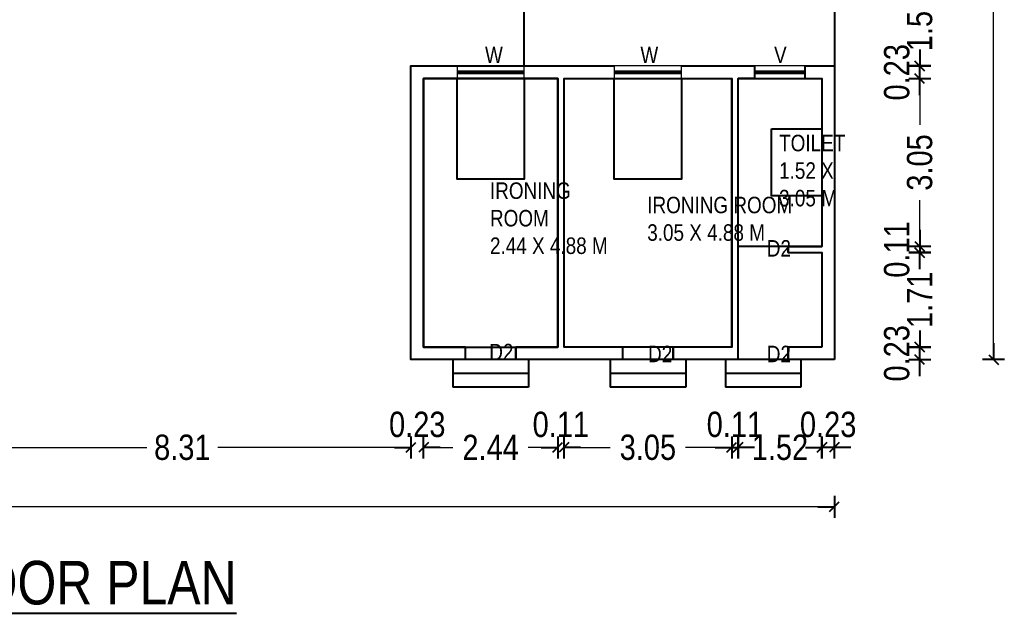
# Model space of a CAD drawing. Header units: metres. Extents: x 1185 to 1291, y 1063 to 1193.
# Drawn here: x 1216.16 to 1234.15, y 1062.56 to 1073.34 of the extents above; entities that cross this region are included whole.
import ezdxf

# ---------------------------------------------------------------- set-up
doc = ezdxf.new("R2010")
doc.units = ezdxf.units.M
doc.header["$MEASUREMENT"] = 0
doc.linetypes.add('DASHED', pattern=[0.75, 0.5, -0.25])
doc.layers.add('041 Window Elevation', color=154, linetype='Continuous', lineweight=13)
doc.layers.add('042 Window Glass', color=8, linetype='Continuous', lineweight=25)
for name, color, linetype in [('BLK_2_FLR_0_BLT_UP_AREA', 2, 'Continuous'), ('BLK_2_FLR_0_CARPET_AREA', 2, 'Continuous'), ('BLK_2_FLR_0_REGULAR_ROOM_2', 1, 'Continuous'), ('BLK_2_FLR_0_REGULAR_ROOM_3', 1, 'Continuous'), ('BLK_2_FLR_0_ROOM_2_LIGHT_VENTILATION_1', 1, 'Continuous'), ('BLK_2_FLR_0_ROOM_3_LIGHT_VENTILATION_1', 1, 'Continuous'), ('BLK_2_FLR_0_WC_BATH', 223, 'Continuous'), ('TOILET_VENTILATION', 6, 'Continuous')]:
    doc.layers.add(name, color=color, linetype=linetype)
doc.styles.add('Arial', font='swissc.ttf')
doc.styles.get("Standard").update_dxf_attribs({"font": 'swisscb.ttf'})
doc.dimstyles.new('FLOOR DIM BUILDING DIM', dxfattribs={"dimtxt": 0.23, "dimasz": 0.025, "dimexe": 0.075, "dimexo": 0.3, "dimgap": 0.09, "dimtad": 0, "dimzin": 3, "dimdsep": 46, "dimtxsty": 'Arial', "dimblk": 'JM1', "dimcen": -0.09, "dimse1": 1, "dimse2": 1, "dimclrd": 5, "dimclre": 250, "dimclrt": 3, "dimazin": 0, "dimtfac": 0.65, "dimtix": 1, "dimtofl": 0, "dimtmove": 0, "dimatfit": 2, "dimfxl": 0, "dimfrac": 1, "dimtolj": 1, "dimlwd": 18, "dimlwe": -1, "dimarcsym": 0})

# ---------------------------------------------------------------- blocks, each defined once
blk = doc.blocks.new('JM1')
at = {"color": 2}
for p, q in [((0, 2), (0, -2)), ((-3, 0), (0, 0)), ((-0.88, -0.88), (0.88, 0.88))]:
    blk.add_line(p, q, dxfattribs=at)
blk = doc.blocks.new('*D71')
at = {"color": 5, "lineweight": 18}
for p, q in [((1230.632, 1065.572), (1230.532, 1065.572)), ((1231.06, 1065.572), (1231.16, 1065.572))]:
    blk.add_line(p, q, dxfattribs=at)
at = {"layer": 'DEFPOINTS', "color": 0, "lineweight": -3}
for p in [(1230.732, 1067.396), (1230.96, 1067.168), (1230.732, 1065.572)]:
    blk.add_point(p, dxfattribs=at)
at = {"color": 5, "lineweight": 18, "xscale": 0.1, "yscale": 0.1, "zscale": 0.1}
blk.add_blockref('JM1', (1230.732, 1065.572), dxfattribs=at)
at = {"color": 5, "lineweight": 18, "xscale": 0.1, "yscale": 0.1, "zscale": 0.1, "rotation": 180}
blk.add_blockref('JM1', (1230.96, 1065.572), dxfattribs=at)
at = {"color": 3, "lineweight": -3, "insert": (1230.846, 1065.988), "char_height": 0.46, "attachment_point": 5, "style": 'Arial'}
blk.add_mtext('\\A1;0.23', dxfattribs=at)
blk = doc.blocks.new('*D72')
at = {"color": 5, "lineweight": 18}
for p, q in [((1229.108, 1065.572), (1229.008, 1065.572)), ((1230.832, 1065.572), (1230.932, 1065.572))]:
    blk.add_line(p, q, dxfattribs=at)
at = {"layer": 'DEFPOINTS', "color": 0, "lineweight": -3}
for p in [(1230.732, 1067.396), (1229.208, 1067.168), (1229.208, 1065.572)]:
    blk.add_point(p, dxfattribs=at)
at = {"color": 5, "lineweight": 18, "xscale": 0.1, "yscale": 0.1, "zscale": 0.1}
blk.add_blockref('JM1', (1229.208, 1065.572), dxfattribs=at)
at = {"color": 5, "lineweight": 18, "xscale": 0.1, "yscale": 0.1, "zscale": 0.1, "rotation": 180}
blk.add_blockref('JM1', (1230.732, 1065.572), dxfattribs=at)
at = {"color": 3, "lineweight": -3, "insert": (1229.97, 1065.572), "char_height": 0.46, "attachment_point": 5, "style": 'Arial'}
blk.add_mtext('\\A1;1.52', dxfattribs=at)
blk = doc.blocks.new('*D73')
at = {"color": 5, "lineweight": 18}
for p, q in [((1228.994, 1065.572), (1228.894, 1065.572)), ((1229.308, 1065.572), (1229.408, 1065.572))]:
    blk.add_line(p, q, dxfattribs=at)
at = {"layer": 'DEFPOINTS', "color": 0, "lineweight": -3}
for p in [(1229.094, 1067.396), (1229.208, 1067.168), (1229.094, 1065.572)]:
    blk.add_point(p, dxfattribs=at)
at = {"color": 5, "lineweight": 18, "xscale": 0.1, "yscale": 0.1, "zscale": 0.1}
blk.add_blockref('JM1', (1229.094, 1065.572), dxfattribs=at)
at = {"color": 5, "lineweight": 18, "xscale": 0.1, "yscale": 0.1, "zscale": 0.1, "rotation": 180}
blk.add_blockref('JM1', (1229.208, 1065.572), dxfattribs=at)
at = {"color": 3, "lineweight": -3, "insert": (1229.151, 1065.988), "char_height": 0.46, "attachment_point": 5, "style": 'Arial'}
blk.add_mtext('\\A1;0.11', dxfattribs=at)
blk = doc.blocks.new('*D74')
at = {"color": 5, "lineweight": 18}
for p, q in [((1226.146, 1065.572), (1226.885, 1065.572)), ((1228.994, 1065.572), (1228.254, 1065.572))]:
    blk.add_line(p, q, dxfattribs=at)
at = {"layer": 'DEFPOINTS', "color": 0, "lineweight": -3}
for p in [(1226.046, 1067.396), (1229.094, 1067.396), (1226.046, 1065.572)]:
    blk.add_point(p, dxfattribs=at)
at = {"color": 5, "lineweight": 18, "xscale": 0.1, "yscale": 0.1, "zscale": 0.1, "rotation": 180}
blk.add_blockref('JM1', (1226.046, 1065.572), dxfattribs=at)
at = {"color": 5, "lineweight": 18, "xscale": 0.1, "yscale": 0.1, "zscale": 0.1}
blk.add_blockref('JM1', (1229.094, 1065.572), dxfattribs=at)
at = {"color": 3, "lineweight": -3, "insert": (1227.57, 1065.572), "char_height": 0.46, "attachment_point": 5, "style": 'Arial'}
blk.add_mtext('\\A1;3.05', dxfattribs=at)
blk = doc.blocks.new('*D75')
at = {"color": 5, "lineweight": 18}
for p, q in [((1225.831, 1065.572), (1225.731, 1065.572)), ((1226.146, 1065.572), (1226.246, 1065.572))]:
    blk.add_line(p, q, dxfattribs=at)
at = {"layer": 'DEFPOINTS', "color": 0, "lineweight": -3}
for p in [(1225.931, 1067.396), (1226.046, 1067.396), (1225.931, 1065.572)]:
    blk.add_point(p, dxfattribs=at)
at = {"color": 5, "lineweight": 18, "xscale": 0.1, "yscale": 0.1, "zscale": 0.1}
blk.add_blockref('JM1', (1225.931, 1065.572), dxfattribs=at)
at = {"color": 5, "lineweight": 18, "xscale": 0.1, "yscale": 0.1, "zscale": 0.1, "rotation": 180}
blk.add_blockref('JM1', (1226.046, 1065.572), dxfattribs=at)
at = {"color": 3, "lineweight": -3, "insert": (1225.988, 1065.988), "char_height": 0.46, "attachment_point": 5, "style": 'Arial'}
blk.add_mtext('\\A1;0.11', dxfattribs=at)
blk = doc.blocks.new('*D76')
at = {"color": 5, "lineweight": 18}
for p, q in [((1223.593, 1065.572), (1224.027, 1065.572)), ((1225.831, 1065.572), (1225.397, 1065.572))]:
    blk.add_line(p, q, dxfattribs=at)
at = {"layer": 'DEFPOINTS', "color": 0, "lineweight": -3}
for p in [(1223.493, 1067.396), (1225.931, 1067.396), (1223.493, 1065.572)]:
    blk.add_point(p, dxfattribs=at)
at = {"color": 5, "lineweight": 18, "xscale": 0.1, "yscale": 0.1, "zscale": 0.1, "rotation": 180}
blk.add_blockref('JM1', (1223.493, 1065.572), dxfattribs=at)
at = {"color": 5, "lineweight": 18, "xscale": 0.1, "yscale": 0.1, "zscale": 0.1}
blk.add_blockref('JM1', (1225.931, 1065.572), dxfattribs=at)
at = {"color": 3, "lineweight": -3, "insert": (1224.712, 1065.572), "char_height": 0.46, "attachment_point": 5, "style": 'Arial'}
blk.add_mtext('\\A1;2.44', dxfattribs=at)
blk = doc.blocks.new('*D77')
at = {"color": 5, "lineweight": 18}
for p, q in [((1223.164, 1065.572), (1223.064, 1065.572)), ((1223.593, 1065.572), (1223.693, 1065.572))]:
    blk.add_line(p, q, dxfattribs=at)
at = {"layer": 'DEFPOINTS', "color": 0, "lineweight": -3}
for p in [(1223.264, 1067.396), (1223.493, 1067.396), (1223.264, 1065.572)]:
    blk.add_point(p, dxfattribs=at)
at = {"color": 5, "lineweight": 18, "xscale": 0.1, "yscale": 0.1, "zscale": 0.1}
blk.add_blockref('JM1', (1223.264, 1065.572), dxfattribs=at)
at = {"color": 5, "lineweight": 18, "xscale": 0.1, "yscale": 0.1, "zscale": 0.1, "rotation": 180}
blk.add_blockref('JM1', (1223.493, 1065.572), dxfattribs=at)
at = {"color": 3, "lineweight": -3, "insert": (1223.379, 1065.988), "char_height": 0.46, "attachment_point": 5, "style": 'Arial'}
blk.add_mtext('\\A1;0.23', dxfattribs=at)
blk = doc.blocks.new('*D56')
at = {"color": 5, "lineweight": 18}
for p, q in [((1215.055, 1065.572), (1218.466, 1065.572)), ((1223.164, 1065.572), (1219.753, 1065.572))]:
    blk.add_line(p, q, dxfattribs=at)
at = {"layer": 'DEFPOINTS', "color": 0, "lineweight": -3}
for p in [(1214.955, 1067.396), (1223.264, 1067.168), (1214.955, 1065.572)]:
    blk.add_point(p, dxfattribs=at)
at = {"color": 5, "lineweight": 18, "xscale": 0.1, "yscale": 0.1, "zscale": 0.1, "rotation": 180}
blk.add_blockref('JM1', (1214.955, 1065.572), dxfattribs=at)
at = {"color": 5, "lineweight": 18, "xscale": 0.1, "yscale": 0.1, "zscale": 0.1}
blk.add_blockref('JM1', (1223.264, 1065.572), dxfattribs=at)
at = {"color": 3, "lineweight": -3, "insert": (1219.11, 1065.572), "char_height": 0.46, "attachment_point": 5, "style": 'Arial'}
blk.add_mtext('\\A1;8.31', dxfattribs=at)
blk = doc.blocks.new('*D57')
at = {"color": 5, "lineweight": 18}
for p, q in [((1189.756, 1064.494), (1209.466, 1064.494)), ((1230.86, 1064.494), (1211.151, 1064.494))]:
    blk.add_line(p, q, dxfattribs=at)
at = {"layer": 'DEFPOINTS', "color": 0, "lineweight": -3}
for p in [(1189.656, 1067.168), (1230.96, 1067.168), (1189.656, 1064.494)]:
    blk.add_point(p, dxfattribs=at)
at = {"color": 5, "lineweight": 18, "xscale": 0.1, "yscale": 0.1, "zscale": 0.1, "rotation": 180}
blk.add_blockref('JM1', (1189.656, 1064.494), dxfattribs=at)
at = {"color": 5, "lineweight": 18, "xscale": 0.1, "yscale": 0.1, "zscale": 0.1}
blk.add_blockref('JM1', (1230.96, 1064.494), dxfattribs=at)
at = {"color": 3, "lineweight": -3, "insert": (1210.308, 1064.494), "char_height": 0.46, "attachment_point": 5, "style": 'Arial'}
blk.add_mtext('\\A1;41.30', dxfattribs=at)
blk = doc.blocks.new('*D58')
at = {"color": 5, "lineweight": 18}
for p, q in [((1232.51, 1067.496), (1232.51, 1067.596)), ((1232.51, 1067.068), (1232.51, 1066.968))]:
    blk.add_line(p, q, dxfattribs=at)
at = {"layer": 'DEFPOINTS', "color": 0, "lineweight": -3}
for p in [(1230.732, 1067.396), (1232.51, 1067.396), (1230.96, 1067.168)]:
    blk.add_point(p, dxfattribs=at)
at = {"color": 5, "lineweight": 18, "xscale": 0.1, "yscale": 0.1, "zscale": 0.1}
for p, rotation in [((1232.51, 1067.396), 270), ((1232.51, 1067.168), 90)]:
    blk.add_blockref('JM1', p, dxfattribs=dict(at, rotation=rotation))
at = {"color": 3, "lineweight": -3, "insert": (1232.094, 1067.282), "char_height": 0.46, "attachment_point": 5, "rotation": 90, "style": 'Arial'}
blk.add_mtext('\\A1;0.23', dxfattribs=at)
blk = doc.blocks.new('*D59')
at = {"color": 5, "lineweight": 18}
for p, q in [((1232.51, 1069.211), (1232.51, 1069.311)), ((1232.51, 1067.296), (1232.51, 1067.196))]:
    blk.add_line(p, q, dxfattribs=at)
at = {"layer": 'DEFPOINTS', "color": 0, "lineweight": -3}
for p in [(1230.732, 1069.111), (1232.51, 1069.111), (1230.732, 1067.396)]:
    blk.add_point(p, dxfattribs=at)
at = {"color": 5, "lineweight": 18, "xscale": 0.1, "yscale": 0.1, "zscale": 0.1}
for p, rotation in [((1232.51, 1069.111), 270), ((1232.51, 1067.396), 90)]:
    blk.add_blockref('JM1', p, dxfattribs=dict(at, rotation=rotation))
at = {"color": 3, "lineweight": -3, "insert": (1232.51, 1068.254), "char_height": 0.46, "attachment_point": 5, "rotation": 90, "style": 'Arial'}
blk.add_mtext('\\A1;1.71', dxfattribs=at)
blk = doc.blocks.new('*D60')
at = {"color": 5, "lineweight": 18}
for p, q in [((1232.51, 1069.325), (1232.51, 1069.425)), ((1232.51, 1069.011), (1232.51, 1068.911))]:
    blk.add_line(p, q, dxfattribs=at)
at = {"layer": 'DEFPOINTS', "color": 0, "lineweight": -3}
for p in [(1230.732, 1069.225), (1230.732, 1069.111), (1232.51, 1069.225)]:
    blk.add_point(p, dxfattribs=at)
at = {"color": 5, "lineweight": 18, "xscale": 0.1, "yscale": 0.1, "zscale": 0.1}
for p, rotation in [((1232.51, 1069.225), 270), ((1232.51, 1069.111), 90)]:
    blk.add_blockref('JM1', p, dxfattribs=dict(at, rotation=rotation))
at = {"color": 3, "lineweight": -3, "insert": (1232.094, 1069.168), "char_height": 0.46, "attachment_point": 5, "rotation": 90, "style": 'Arial'}
blk.add_mtext('\\A1;0.11', dxfattribs=at)
blk = doc.blocks.new('*D61')
at = {"color": 5, "lineweight": 18}
for p, q in [((1232.51, 1072.173), (1232.51, 1071.434)), ((1232.51, 1069.325), (1232.51, 1070.064))]:
    blk.add_line(p, q, dxfattribs=at)
at = {"layer": 'DEFPOINTS', "color": 0, "lineweight": -3}
for p in [(1230.732, 1072.273), (1232.51, 1072.273), (1230.732, 1069.225)]:
    blk.add_point(p, dxfattribs=at)
at = {"color": 5, "lineweight": 18, "xscale": 0.1, "yscale": 0.1, "zscale": 0.1}
for p, rotation in [((1232.51, 1072.273), 90), ((1232.51, 1069.225), 270)]:
    blk.add_blockref('JM1', p, dxfattribs=dict(at, rotation=rotation))
at = {"color": 3, "lineweight": -3, "insert": (1232.51, 1070.749), "char_height": 0.46, "attachment_point": 5, "rotation": 90, "style": 'Arial'}
blk.add_mtext('\\A1;3.05', dxfattribs=at)
blk = doc.blocks.new('*D62')
at = {"color": 5, "lineweight": 18}
for p, q in [((1232.51, 1072.602), (1232.51, 1072.702)), ((1232.51, 1072.173), (1232.51, 1072.073))]:
    blk.add_line(p, q, dxfattribs=at)
at = {"layer": 'DEFPOINTS', "color": 0, "lineweight": -3}
for p in [(1230.96, 1072.502), (1232.51, 1072.502), (1230.732, 1072.273)]:
    blk.add_point(p, dxfattribs=at)
at = {"color": 5, "lineweight": 18, "xscale": 0.1, "yscale": 0.1, "zscale": 0.1}
for p, rotation in [((1232.51, 1072.502), 270), ((1232.51, 1072.273), 90)]:
    blk.add_blockref('JM1', p, dxfattribs=dict(at, rotation=rotation))
at = {"color": 3, "lineweight": -3, "insert": (1232.094, 1072.388), "char_height": 0.46, "attachment_point": 5, "rotation": 90, "style": 'Arial'}
blk.add_mtext('\\A1;0.23', dxfattribs=at)
blk = doc.blocks.new('*D63')
at = {"color": 5, "lineweight": 18}
for p, q in [((1232.51, 1074.164), (1232.51, 1074.264)), ((1232.51, 1072.402), (1232.51, 1072.302))]:
    blk.add_line(p, q, dxfattribs=at)
at = {"layer": 'DEFPOINTS', "color": 0, "lineweight": -3}
for p in [(1230.96, 1074.064), (1232.51, 1074.064), (1230.96, 1072.502)]:
    blk.add_point(p, dxfattribs=at)
at = {"color": 5, "lineweight": 18, "xscale": 0.1, "yscale": 0.1, "zscale": 0.1}
for p, rotation in [((1232.51, 1074.064), 270), ((1232.51, 1072.502), 90)]:
    blk.add_blockref('JM1', p, dxfattribs=dict(at, rotation=rotation))
at = {"color": 3, "lineweight": -3, "insert": (1232.51, 1073.283), "char_height": 0.46, "attachment_point": 5, "rotation": 90, "style": 'Arial'}
blk.add_mtext('\\A1;1.56', dxfattribs=at)
blk = doc.blocks.new('*D64')
at = {"color": 5, "lineweight": 18}
for p, q in [((1233.852, 1114.617), (1233.852, 1091.782)), ((1233.852, 1067.268), (1233.852, 1090.102))]:
    blk.add_line(p, q, dxfattribs=at)
at = {"layer": 'DEFPOINTS', "color": 0, "lineweight": -3}
for p in [(1230.96, 1114.717), (1230.96, 1067.168), (1233.852, 1067.168)]:
    blk.add_point(p, dxfattribs=at)
at = {"color": 5, "lineweight": 18, "xscale": 0.1, "yscale": 0.1, "zscale": 0.1}
for p, rotation in [((1233.852, 1114.717), 90), ((1233.852, 1067.168), 270)]:
    blk.add_blockref('JM1', p, dxfattribs=dict(at, rotation=rotation))
at = {"color": 3, "lineweight": -3, "insert": (1233.852, 1090.942), "char_height": 0.46, "attachment_point": 5, "rotation": 90, "style": 'Arial'}
blk.add_mtext('\\A1;47.55', dxfattribs=at)
blk = doc.blocks.new('hggkgk')
at = {"layer": '041 Window Elevation', "ltscale": 5}
for p, q in [((1389.792, 1087.91), (1388.572, 1087.91)), ((1388.572, 1087.91), (1388.572, 1087.681)), ((1389.792, 1087.681), (1389.792, 1087.91)), ((1389.792, 1087.681), (1388.572, 1087.681))]:
    blk.add_line(p, q, dxfattribs=at)
at = {"layer": '042 Window Glass', "ltscale": 5}
for p, q in [((1389.792, 1087.808), (1388.572, 1087.808)), ((1389.792, 1087.776), (1388.572, 1087.776))]:
    blk.add_line(p, q, dxfattribs=at)

msp = doc.modelspace()

# ---------------------------------------------------------------- linework, layer by layer
at = {"ltscale": 5}
for p, q in [((1230.96, 1074.064), (1230.96, 1067.168)), ((1223.264, 1072.502), (1224.102, 1072.502)), ((1225.322, 1072.502), (1226.96, 1072.502)), ((1228.179, 1072.502), (1229.513, 1072.502)), ((1229.513, 1072.273), (1229.513, 1072.502)), ((1230.427, 1072.502), (1230.96, 1072.502)), ((1230.427, 1072.273), (1230.427, 1072.502)), ((1223.493, 1067.396), (1223.493, 1072.273)), ((1223.493, 1072.273), (1224.102, 1072.273)), ((1225.322, 1072.273), (1225.931, 1072.273)), ((1225.931, 1067.396), (1225.931, 1072.273)), ((1226.046, 1067.396), (1226.046, 1072.273)), ((1226.046, 1072.273), (1226.96, 1072.273)), ((1228.179, 1072.273), (1229.094, 1072.273)), ((1229.094, 1067.396), (1229.094, 1072.273)), ((1229.208, 1067.168), (1229.208, 1072.273)), ((1229.513, 1072.273), (1229.208, 1072.273)), ((1230.427, 1072.273), (1230.732, 1072.273)), ((1230.732, 1072.273), (1230.732, 1069.225)), ((1230.122, 1069.225), (1230.732, 1069.225)), ((1230.122, 1069.111), (1230.122, 1069.225)), ((1230.122, 1069.111), (1230.732, 1069.111)), ((1230.732, 1069.111), (1230.732, 1067.396)), ((1225.931, 1067.396), (1225.169, 1067.396)), ((1225.169, 1067.168), (1225.169, 1067.396)), ((1227.112, 1067.396), (1226.046, 1067.396)), ((1227.112, 1067.168), (1227.112, 1067.396)), ((1229.094, 1067.396), (1228.027, 1067.396)), ((1228.027, 1067.168), (1228.027, 1067.396)), ((1230.732, 1067.396), (1230.122, 1067.396)), ((1230.122, 1067.168), (1230.122, 1067.396)), ((1224.255, 1067.168), (1223.264, 1067.168)), ((1224.025, 1067.168), (1224.025, 1066.668)), ((1227.112, 1067.168), (1225.169, 1067.168)), ((1225.399, 1067.168), (1225.399, 1066.668)), ((1226.882, 1067.168), (1226.882, 1066.668)), ((1229.208, 1067.168), (1228.027, 1067.168)), ((1228.257, 1067.168), (1228.257, 1066.668)), ((1228.978, 1067.168), (1228.978, 1066.668)), ((1230.96, 1067.168), (1230.122, 1067.168)), ((1230.352, 1067.168), (1230.352, 1066.668)), ((1225.399, 1066.918), (1224.025, 1066.918)), ((1228.257, 1066.918), (1226.882, 1066.918)), ((1230.352, 1066.918), (1228.978, 1066.918)), ((1225.399, 1066.668), (1224.025, 1066.668)), ((1228.257, 1066.668), (1226.882, 1066.668)), ((1230.352, 1066.668), (1228.978, 1066.668))]:
    msp.add_line(p, q, dxfattribs=at)
msp.add_line((1223.264, 1067.168), (1223.264, 1072.502))
msp.add_lwpolyline([(1224.255, 1067.168), (1224.255, 1067.396), (1223.493, 1067.396)], dxfattribs=at)
at = {"layer": '041 Window Elevation', "ltscale": 5}
for p, q in [((1230.427, 1072.502), (1229.513, 1072.502)), ((1230.427, 1072.273), (1229.513, 1072.273))]:
    msp.add_line(p, q, dxfattribs=at)
at = {"layer": '042 Window Glass', "linetype": 'DASHED', "ltscale": 8}
for p, q in [((1230.427, 1072.4), (1229.513, 1072.4)), ((1230.427, 1072.368), (1229.513, 1072.368))]:
    msp.add_line(p, q, dxfattribs=at)
at = {"layer": 'BLK_2_FLR_0_BLT_UP_AREA', "color": 2, "ltscale": 1.5}
msp.add_lwpolyline([(1230.96, 1067.168), (1223.264, 1067.168), (1223.264, 1072.502), (1225.322, 1072.502), (1225.322, 1085.456), (1228.979, 1085.456), (1228.979, 1090.226), (1225.322, 1090.226), (1225.322, 1114.717), (1230.96, 1114.717)], close=True, dxfattribs=at)
at = {"layer": 'BLK_2_FLR_0_CARPET_AREA', "color": 2, "ltscale": 1.5}
for points in [[(1224.255, 1067.168), (1224.255, 1067.396), (1223.493, 1067.396), (1223.493, 1072.273), (1225.931, 1072.273), (1225.931, 1067.396), (1225.169, 1067.396), (1225.169, 1067.168)], [(1228.027, 1067.168), (1227.112, 1067.168), (1227.112, 1067.396), (1226.046, 1067.396), (1226.046, 1072.273), (1229.094, 1072.273), (1229.094, 1067.396), (1228.027, 1067.396)], [(1230.732, 1067.396), (1230.122, 1067.396), (1230.122, 1067.168), (1229.208, 1067.168), (1229.208, 1072.273), (1230.732, 1072.273), (1230.732, 1069.225), (1230.122, 1069.225), (1230.122, 1069.111), (1230.732, 1069.111)]]:
    msp.add_lwpolyline(points, close=True, dxfattribs=at)
at = {"layer": 'BLK_2_FLR_0_REGULAR_ROOM_2', "color": 1, "lineweight": -3}
msp.add_lwpolyline([(1229.094, 1067.396), (1226.046, 1067.396), (1226.046, 1072.273), (1229.094, 1072.273)], close=True, dxfattribs=at)
at = {"layer": 'BLK_2_FLR_0_REGULAR_ROOM_3', "color": 1, "lineweight": -3}
msp.add_lwpolyline([(1223.493, 1067.396), (1225.931, 1067.396), (1225.931, 1072.273), (1223.493, 1072.273)], close=True, dxfattribs=at)
at = {"layer": 'BLK_2_FLR_0_ROOM_2_LIGHT_VENTILATION_1', "lineweight": -3}
msp.add_lwpolyline([(1228.179, 1072.273), (1228.179, 1070.443), (1226.96, 1070.443), (1226.96, 1072.273)], close=True, dxfattribs=at)
at = {"layer": 'BLK_2_FLR_0_ROOM_3_LIGHT_VENTILATION_1', "lineweight": -3}
msp.add_lwpolyline([(1225.321, 1072.273), (1225.321, 1070.443), (1224.102, 1070.443), (1224.102, 1072.273)], close=True, dxfattribs=at)
at = {"layer": 'BLK_2_FLR_0_WC_BATH', "lineweight": -3}
msp.add_lwpolyline([(1230.732, 1069.225), (1229.208, 1069.225), (1229.208, 1072.273), (1230.732, 1072.273)], close=True, dxfattribs=at)
at = {"layer": 'TOILET_VENTILATION', "ltscale": 1.5}
msp.add_lwpolyline([(1229.817, 1071.359), (1230.732, 1071.359), (1230.732, 1070.14), (1229.817, 1070.14)], close=True, dxfattribs=at)

# ---------------------------------------------------------------- block references
at = {"lineweight": -3}
for p in [(-164.47, -15.408), (-161.612, -15.408)]:
    msp.add_blockref('hggkgk', p, dxfattribs=at)

# ---------------------------------------------------------------- texts
at = {"attachment_point": 1}
for s, insert, char_height in [('\\A1;{\\fSwis721 Cn BT|b0|i0|c0|p34;W}', (1224.61, 1072.854), 0.3), ('\\A1;{\\fSwis721 Cn BT|b0|i0|c0|p34;W}', (1227.434, 1072.854), 0.3), ('\\A1;{\\fSwis721 Cn BT|b0|i0|c0|p34;V}', (1229.863, 1072.854), 0.3), ('\\A1;{\\fSwis721 Cn BT|b0|i0|c0|p34;TOILET \\P1.52 X \\P3.05 M}', (1229.954, 1071.252), 0.3), ('\\A1;{\\fSwis721 Cn BT|b0|i0|c0|p34;IRONING \\PROOM\\P2.44 X 4.88 M}', (1224.7, 1070.387), 0.3), ('\\A1;{\\fSwis721 Cn BT|b0|i0|c0|p34;IRONING ROOM\\P3.05 X 4.88 M}', (1227.558, 1070.126), 0.3), ('\\A1;{\\fSwis721 Cn BT|b0|i0|c0|p34;D2}', (1229.731, 1069.339), 0.3), ('\\A1;{\\fSwis721 Cn BT|b0|i0|c0|p34;D2}', (1224.687, 1067.454), 0.3), ('\\A1;{\\fSwis721 Cn BT|b0|i0|c0|p34;D2}', (1227.573, 1067.42), 0.3), ('\\A1;{\\fSwis721 Cn BT|b0|i0|c0|p34;D2}', (1229.731, 1067.42), 0.3), ('{\\fSwis721 Cn BT|b0|i0|c0|p34;\\LGROUND FLOOR PLAN}', (1210.066, 1063.511), 0.792)]:
    msp.add_mtext(s, dxfattribs=dict(at, insert=insert, char_height=char_height))

# ---------------------------------------------------------------- dimensions: what is measured, and where the dimension line sits
at = {"color": 3, "lineweight": -3}
for base, p1, p2, angle, override, picture, middle in [((1233.852, 1067.168), (1230.96, 1114.717), (1230.96, 1067.168), 270, {"dimscale": 2, "dimasz": 0.05, "dimpost": '\\X', "dimtmove": 1}, '*D64', (1233.852, 1090.942)), ((1232.51, 1074.064), (1230.96, 1072.502), (1230.96, 1074.064), 270, {"dimscale": 2, "dimasz": 0.05, "dimpost": '\\X', "dimtmove": 1}, '*D63', (1232.51, 1073.283)), ((1232.51, 1072.502), (1230.732, 1072.273), (1230.96, 1072.502), 270, {"dimscale": 2, "dimasz": 0.05, "dimtad": 1, "dimpost": '\\X'}, '*D62', (1232.094, 1072.388)), ((1232.51, 1072.273), (1230.732, 1069.225), (1230.732, 1072.273), 270, {"dimscale": 2, "dimasz": 0.05, "dimpost": '\\X', "dimtmove": 1}, '*D61', (1232.51, 1070.749)), ((1232.51, 1069.225), (1230.732, 1069.111), (1230.732, 1069.225), 270, {"dimscale": 2, "dimasz": 0.05, "dimtad": 1, "dimpost": '\\X'}, '*D60', (1232.094, 1069.168)), ((1232.51, 1069.111), (1230.7318, 1067.3965), (1230.7318, 1069.111), 270, {"dimscale": 2, "dimasz": 0.05, "dimpost": '\\X', "dimtmove": 1}, '*D59', (1232.51, 1068.2537)), ((1232.51, 1067.396), (1230.96, 1067.168), (1230.732, 1067.396), 270, {"dimscale": 2, "dimasz": 0.05, "dimtad": 1, "dimpost": '\\X'}, '*D58', (1232.094, 1067.282)), ((1214.955, 1065.572), (1223.264, 1067.168), (1214.955, 1067.396), 180, {"dimscale": 2, "dimasz": 0.05, "dimpost": '\\X', "dimtmove": 1}, '*D56', (1219.11, 1065.572)), ((1223.264, 1065.572), (1223.493, 1067.396), (1223.264, 1067.396), 180, {"dimscale": 2, "dimasz": 0.05, "dimtad": 1, "dimpost": '\\X'}, '*D77', (1223.379, 1065.988)), ((1223.493, 1065.572), (1225.931, 1067.396), (1223.493, 1067.396), 180, {"dimscale": 2, "dimasz": 0.05, "dimpost": '\\X', "dimtmove": 1}, '*D76', (1224.712, 1065.572)), ((1225.9312, 1065.5718), (1226.0455, 1067.3965), (1225.9312, 1067.3965), 180, {"dimscale": 2, "dimasz": 0.05, "dimtad": 1, "dimpost": '\\X'}, '*D75', (1225.9884, 1065.9879)), ((1226.046, 1065.572), (1229.094, 1067.396), (1226.046, 1067.396), 180, {"dimscale": 2, "dimasz": 0.05, "dimpost": '\\X', "dimtmove": 1}, '*D74', (1227.57, 1065.572)), ((1229.094, 1065.572), (1229.208, 1067.168), (1229.094, 1067.396), 180, {"dimscale": 2, "dimasz": 0.05, "dimtad": 1, "dimpost": '\\X'}, '*D73', (1229.151, 1065.988)), ((1229.208, 1065.572), (1230.732, 1067.396), (1229.208, 1067.168), 180, {"dimscale": 2, "dimasz": 0.05, "dimpost": '\\X', "dimtmove": 1}, '*D72', (1229.97, 1065.572)), ((1230.732, 1065.572), (1230.96, 1067.168), (1230.732, 1067.396), 180, {"dimscale": 2, "dimasz": 0.05, "dimtad": 1, "dimpost": '\\X'}, '*D71', (1230.846, 1065.988)), ((1189.656, 1064.494), (1230.96, 1067.168), (1189.656, 1067.168), 180, {"dimscale": 2, "dimasz": 0.05, "dimpost": '\\X'}, '*D57', (1210.308, 1064.494))]:
    dim = msp.add_linear_dim(base=base, p1=p1, p2=p2, angle=angle, dimstyle='FLOOR DIM BUILDING DIM', override=override, dxfattribs=at)
    dim.commit()
    dim.dimension.update_dxf_attribs({"geometry": picture, "text_midpoint": middle})

doc.saveas('drawing.dxf')
